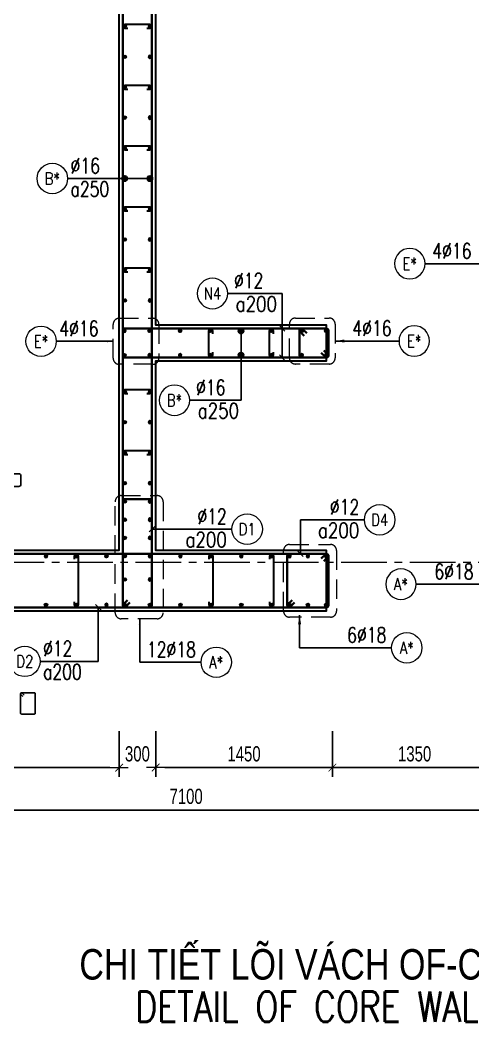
# Model space of a CAD drawing. Header units: millimetres. Extents: x 988833 to 1318015, y -9365 to 47591.
# Drawn here: x 1041528 to 1045245, y -2887 to 5337 of the extents above; entities that cross this region are included whole.
import ezdxf
from ezdxf.enums import TextEntityAlignment as Align

# ---------------------------------------------------------------- set-up
doc = ezdxf.new("R2010")
doc.units = ezdxf.units.MM
doc.header["$MEASUREMENT"] = 0
doc.linetypes.add('HIDDEN2', pattern=[4.7625, 3.175, -1.5875])
doc.linetypes.add('OF_Grid_1$0$CENTER2', pattern=[1.125, 0.75, -0.125, 0.125, -0.125])
doc.layers.get('0').update_dxf_attribs({"lineweight": 20})
doc.layers.get('Defpoints').update_dxf_attribs({"color": 151, "lineweight": 9})
for name, color, linetype, lineweight in [('KC-LEADER', 153, 'Continuous', 18), ('KC-THEP', 6, 'Continuous', 40), ('NDC_S_ANNO', 7, 'Continuous', 20), ('NDC_S_DIM', 1, 'Continuous', 15), ('NDC_S_ENG TITLE', 3, 'Continuous', 20), ('NDC_S_HIDDEN', 8, 'HIDDEN2', 13), ('NDC_S_LEADER', 1, 'Continuous', 15), ('NDC_S_REBAR', 4, 'Continuous', 35), ('NDC_S_STIRRUP', 4, 'Continuous', 40), ('NDC_S_TEXT SYMBOL', 7, 'Continuous', 20), ('NDC_S_VN TEXT', 7, 'Continuous', 20), ('NDC_S_VN TITLE', 6, 'Continuous', 35), ('NDC_S_WALL', 6, 'Continuous', 35), ('OF_Grid_1$0$NDC_S_AXIS', 5, 'OF_Grid_1$0$CENTER2', 13)]:
    doc.layers.add(name, color=color, linetype=linetype, lineweight=lineweight)
doc.layers.add('Ligature', color=1, linetype='Continuous')
doc.styles.add('NDC_ANNO', font='', dxfattribs={"width": 0.8})
doc.styles.add('NDC_ARIAL', font='arial.ttf', dxfattribs={"width": 0.85})
doc.styles.add('NDC_DIM', font='', dxfattribs={"width": 0.75})
doc.styles.add('NDC_EN TXT', font='romans.shx', dxfattribs={"width": 0.8})
doc.styles.add('NDC_VIE TXT', font='arial.ttf', dxfattribs={"width": 0.8})
doc.styles.get('NDC_ANNO').set_extended_font_data('Dotum')
doc.styles.get('NDC_DIM').set_extended_font_data('Dotum')
doc.dimstyles.new('NDC_1-50', dxfattribs={"dimscale": 50, "dimtxt": 2.5, "dimasz": 1, "dimexe": 1.5, "dimexo": 0, "dimgap": 0.8, "dimtad": 1, "dimdec": 0, "dimdsep": 46, "dimtxsty": 'NDC_ARIAL', "dimblk": 'DIMMARK', "dimcen": 49999.938995, "dimdle": 1.5, "dimclrd": 1, "dimclre": 1, "dimclrt": 3, "dimadec": 0, "dimazin": 0, "dimtfac": 1, "dimtdec": 0, "dimtix": 1, "dimtmove": 2, "dimatfit": 3, "dimfxl": 1, "dimarcsym": 0})
doc.dimstyles.new('NDC_dim_30', dxfattribs={"dimscale": 30, "dimtxt": 2.5, "dimasz": 1.5, "dimexe": 1.5, "dimexo": 2.5, "dimgap": 1, "dimtad": 1, "dimdec": 0, "dimzin": 0, "dimdsep": 46, "dimtxsty": 'NDC_DIM', "dimblk": 'DIMMARK', "dimcen": 0.09, "dimdle": 1.2, "dimclrd": 1, "dimclre": 1, "dimclrt": 3, "dimadec": 0, "dimazin": 0, "dimtfac": 1, "dimtdec": 0, "dimtix": 1, "dimtofl": 0, "dimtmove": 0, "dimatfit": 3, "dimfxl": 6, "dimfxlon": 1, "dimtolj": 1, "dimtzin": 0, "dimarcsym": 0})
doc.dimstyles.new('NDC_dim_50', dxfattribs={"dimscale": 50, "dimtxt": 2.5, "dimasz": 1.5, "dimexe": 1.5, "dimexo": 2.5, "dimgap": 1, "dimtad": 1, "dimdec": 0, "dimzin": 0, "dimdsep": 46, "dimtxsty": 'NDC_DIM', "dimblk": 'DIMMARK', "dimcen": 0.09, "dimdle": 1.2, "dimclrd": 1, "dimclre": 1, "dimclrt": 3, "dimadec": 0, "dimazin": 0, "dimtfac": 1, "dimtdec": 0, "dimtix": 1, "dimtofl": 0, "dimtmove": 0, "dimatfit": 3, "dimfxl": 6, "dimfxlon": 1, "dimtolj": 1, "dimtzin": 0, "dimarcsym": 0})

# ---------------------------------------------------------------- blocks, each defined once
blk = doc.blocks.new('DIMMARK')
at = {"layer": 'NDC_S_DIM', "color": 1}
blk.add_line((-1.5, 0), (1, 0), dxfattribs=at)
at = {"layer": 'NDC_S_DIM', "color": 2, "const_width": 0.1}
blk.add_lwpolyline([(-0.42, -0.42), (0.42, 0.42)], dxfattribs=at)
blk = doc.blocks.new('*U9')
blk.add_circle((2.5, 0), 2.5)
at = {"layer": 'NDC_S_VN TEXT', "color": 3, "style": 'NDC_EN TXT', "width": 0.75}
blk.add_attdef('DK2', text='', height=2.5, dxfattribs=at).set_placement((-0.85, 0.85), align=Align.RIGHT)
at = {"layer": 'NDC_S_VN TEXT', "color": 7, "style": 'NDC_EN TXT', "width": 0.8}
blk.add_attdef('SH3', text='', height=2, dxfattribs=at).set_placement((2.5, 0), align=Align.MIDDLE)
blk = doc.blocks.new('THEP')
at = {"layer": 'KC-LEADER', "color": 6}
blk.add_circle((0, 0), 14, dxfattribs=at)
at = {"layer": 'KC-THEP'}
for p, q in [((-14, 0), (14, 0)), ((9.9, 9.9), (-9.9, -9.9)), ((-9.9, 9.9), (9.9, -9.9)), ((0, 14), (0, -14))]:
    blk.add_line(p, q, dxfattribs=at)
blk = doc.blocks.new('*U11')
blk.add_circle((-2.5, 0), 2.5)
at = {"layer": 'NDC_S_VN TEXT', "color": 3, "style": 'NDC_EN TXT', "width": 0.75}
for tag, p in [('DK1', (0.5, 0.85)), ('KC1', (0.5, -2.97))]:
    blk.add_attdef(tag, p, '', height=2.5, dxfattribs=at)
at = {"layer": 'NDC_S_VN TEXT', "color": 7, "style": 'NDC_EN TXT', "width": 0.8}
blk.add_attdef('SH2', text='', height=2, dxfattribs=at).set_placement((-2.5, 0), align=Align.MIDDLE)
blk = doc.blocks.new('*U10')
blk.add_circle((2.5, 0), 2.5)
at = {"layer": 'NDC_S_VN TEXT', "color": 3, "style": 'NDC_EN TXT'}
for tag, width, p in [('DK2', 0.75, (-0.85, 0.85)), ('KC2', 0.8, (-0.85, -2.97))]:
    blk.add_attdef(tag, text='', height=2.5, dxfattribs=dict(at, width=width)).set_placement(p, align=Align.RIGHT)
at = {"layer": 'NDC_S_VN TEXT', "color": 7, "style": 'NDC_EN TXT', "width": 0.8}
blk.add_attdef('SH3', text='', height=2, dxfattribs=at).set_placement((2.5, 0), align=Align.MIDDLE)
blk = doc.blocks.new('*U579')
at = {"layer": 'KC-THEP', "rotation": 9.668564436380946}
blk.add_blockref('THEP', (0, 100.3), dxfattribs=at)
at = {"layer": 'KC-THEP', "xscale": -1, "rotation": 170.331435563619}
blk.add_blockref('THEP', (0, -100.3), dxfattribs=at)
blk = doc.blocks.new('*U578')
at = {"layer": 'NDC_S_HIDDEN', "color": 0, "linetype": 'ByBlock', "lineweight": -2, "transparency": 16777216}
for p in [(0, 0), (250, 0), (500, 0), (750, 0), (1000, 0), (1250, 0)]:
    blk.add_blockref('*U579', p, dxfattribs=at)
blk = doc.blocks.new('*U13')
blk.add_circle((-2.5, 0), 2.5)
at = {"layer": 'NDC_S_VN TEXT', "color": 3, "style": 'NDC_EN TXT', "width": 0.75}
blk.add_attdef('DK1', (0.5, 0.85), '', height=2.5, dxfattribs=at)
at = {"layer": 'NDC_S_VN TEXT', "color": 7, "style": 'NDC_EN TXT', "width": 0.8}
blk.add_attdef('SH2', text='', height=2, dxfattribs=at).set_placement((-2.5, 0), align=Align.MIDDLE)
blk = doc.blocks.new('*D617')
at = {"layer": 'Defpoints', "color": 0, "transparency": 16777216}
for p in [(1039341.1, 485.6), (1046440.9, -336), (1039341.1, -1148.8)]:
    blk.add_point(p, dxfattribs=at)
at = {"layer": 'NDC_S_DIM', "color": 1, "lineweight": -2, "transparency": 16777216}
for p, q in [((1039341.1, -848.8), (1039341.1, -1223.8)), ((1046440.9, -848.8), (1046440.9, -1223.8)), ((1046365.9, -1148.8), (1039416.1, -1148.8))]:
    blk.add_line(p, q, dxfattribs=at)
at = {"layer": 'NDC_S_DIM', "color": 1, "lineweight": -2, "transparency": 16777216, "xscale": 75, "yscale": 75, "zscale": 75, "rotation": 180}
blk.add_blockref('DIMMARK', (1039341.1, -1148.8), dxfattribs=at)
at = {"layer": 'NDC_S_DIM', "color": 1, "lineweight": -2, "transparency": 16777216, "xscale": 75, "yscale": 75, "zscale": 75}
blk.add_blockref('DIMMARK', (1046440.9, -1148.8), dxfattribs=at)
at = {"layer": 'NDC_S_DIM', "color": 3, "transparency": 16777216, "insert": (1042891, -1036.2), "char_height": 125, "attachment_point": 5, "style": 'NDC_DIM'}
blk.add_mtext('\\A1;7100', dxfattribs=at)
blk = doc.blocks.new('*D604')
at = {"layer": 'Defpoints', "color": 0, "ltscale": 200, "transparency": 16777216}
for p in [(1042341.1, 985.6), (1039641.1, 485.6), (1042341.1, -799.6)]:
    blk.add_point(p, dxfattribs=at)
at = {"layer": 'NDC_S_DIM', "color": 1, "lineweight": -2, "ltscale": 200, "transparency": 16777216}
for p, q in [((1039641.1, -499.6), (1039641.1, -874.6)), ((1042341.1, -499.6), (1042341.1, -874.6)), ((1039716.1, -799.6), (1042266.1, -799.6))]:
    blk.add_line(p, q, dxfattribs=at)
at = {"layer": 'NDC_S_DIM', "color": 1, "lineweight": -2, "ltscale": 200, "transparency": 16777216, "xscale": 75, "yscale": 75, "zscale": 75, "rotation": 180}
blk.add_blockref('DIMMARK', (1039641.1, -799.6), dxfattribs=at)
at = {"layer": 'NDC_S_DIM', "color": 1, "lineweight": -2, "ltscale": 200, "transparency": 16777216, "xscale": 75, "yscale": 75, "zscale": 75}
blk.add_blockref('DIMMARK', (1042341.1, -799.6), dxfattribs=at)
at = {"layer": 'NDC_S_DIM', "color": 3, "ltscale": 200, "transparency": 16777216, "insert": (1040991.1, -687), "char_height": 125, "attachment_point": 5, "style": 'NDC_DIM'}
blk.add_mtext('\\A1;2700', dxfattribs=at)
blk = doc.blocks.new('*D605')
at = {"layer": 'Defpoints', "color": 0, "ltscale": 200, "transparency": 16777216}
for p in [(1042341.1, 985.6), (1042641.1, 985.6), (1042641.1, -799.6)]:
    blk.add_point(p, dxfattribs=at)
at = {"layer": 'NDC_S_DIM', "color": 1, "lineweight": -2, "ltscale": 200, "transparency": 16777216}
for p, q in [((1042341.1, -499.6), (1042341.1, -874.6)), ((1042641.1, -499.6), (1042641.1, -874.6)), ((1042266.1, -799.6), (1042191.1, -799.6)), ((1042716.1, -799.6), (1042791.1, -799.6))]:
    blk.add_line(p, q, dxfattribs=at)
at = {"layer": 'NDC_S_DIM', "color": 1, "lineweight": -2, "ltscale": 200, "transparency": 16777216, "xscale": 75, "yscale": 75, "zscale": 75}
blk.add_blockref('DIMMARK', (1042341.1, -799.6), dxfattribs=at)
at = {"layer": 'NDC_S_DIM', "color": 1, "lineweight": -2, "ltscale": 200, "transparency": 16777216, "xscale": 75, "yscale": 75, "zscale": 75, "rotation": 180}
blk.add_blockref('DIMMARK', (1042641.1, -799.6), dxfattribs=at)
at = {"layer": 'NDC_S_DIM', "color": 3, "ltscale": 200, "transparency": 16777216, "insert": (1042491.1, -687), "char_height": 125, "attachment_point": 5, "style": 'NDC_DIM'}
blk.add_mtext('\\A1;300', dxfattribs=at)
blk = doc.blocks.new('*D606')
at = {"layer": 'Defpoints', "color": 0, "ltscale": 200, "transparency": 16777216}
for p in [(1042641.1, 985.6), (1044091.1, 985.6), (1044091.1, -799.6)]:
    blk.add_point(p, dxfattribs=at)
at = {"layer": 'NDC_S_DIM', "color": 1, "lineweight": -2, "ltscale": 200, "transparency": 16777216}
for p, q in [((1042641.1, -499.6), (1042641.1, -874.6)), ((1044091.1, -499.6), (1044091.1, -874.6)), ((1042716.1, -799.6), (1044016.1, -799.6))]:
    blk.add_line(p, q, dxfattribs=at)
at = {"layer": 'NDC_S_DIM', "color": 1, "lineweight": -2, "ltscale": 200, "transparency": 16777216, "xscale": 75, "yscale": 75, "zscale": 75, "rotation": 180}
blk.add_blockref('DIMMARK', (1042641.1, -799.6), dxfattribs=at)
at = {"layer": 'NDC_S_DIM', "color": 1, "lineweight": -2, "ltscale": 200, "transparency": 16777216, "xscale": 75, "yscale": 75, "zscale": 75}
blk.add_blockref('DIMMARK', (1044091.1, -799.6), dxfattribs=at)
at = {"layer": 'NDC_S_DIM', "color": 3, "ltscale": 200, "transparency": 16777216, "insert": (1043366.1, -687), "char_height": 125, "attachment_point": 5, "style": 'NDC_DIM'}
blk.add_mtext('\\A1;1450', dxfattribs=at)
blk = doc.blocks.new('*D607')
at = {"layer": 'Defpoints', "color": 0, "ltscale": 200, "transparency": 16777216}
for p in [(1044091.1, 985.6), (1045441.1, 948.4), (1045441.1, -799.6)]:
    blk.add_point(p, dxfattribs=at)
at = {"layer": 'NDC_S_DIM', "color": 1, "lineweight": -2, "ltscale": 200, "transparency": 16777216}
for p, q in [((1044091.1, -499.6), (1044091.1, -874.6)), ((1045441.1, -499.6), (1045441.1, -874.6)), ((1044166.1, -799.6), (1045366.1, -799.6))]:
    blk.add_line(p, q, dxfattribs=at)
at = {"layer": 'NDC_S_DIM', "color": 1, "lineweight": -2, "ltscale": 200, "transparency": 16777216, "xscale": 75, "yscale": 75, "zscale": 75, "rotation": 180}
blk.add_blockref('DIMMARK', (1044091.1, -799.6), dxfattribs=at)
at = {"layer": 'NDC_S_DIM', "color": 1, "lineweight": -2, "ltscale": 200, "transparency": 16777216, "xscale": 75, "yscale": 75, "zscale": 75}
blk.add_blockref('DIMMARK', (1045441.1, -799.6), dxfattribs=at)
at = {"layer": 'NDC_S_DIM', "color": 3, "ltscale": 200, "transparency": 16777216, "insert": (1044766.1, -687), "char_height": 125, "attachment_point": 5, "style": 'NDC_DIM'}
blk.add_mtext('\\A1;1350', dxfattribs=at)
blk = doc.blocks.new('Drawing name_symbol')
at = {"layer": 'NDC_S_ENG TITLE', "style": 'NDC_EN TXT', "width": 0.8}
blk.add_attdef('SECTDET1', text='', height=5, dxfattribs=at).set_placement((0, 1.01), align=Align.CENTER)
at = {"layer": 'NDC_S_TEXT SYMBOL', "lineweight": 25, "style": 'NDC_ANNO', "width": 0.8}
blk.add_attdef('SSCALE', text='', height=2.5, dxfattribs=at).set_placement((0, -4), align=Align.CENTER)
at = {"layer": 'NDC_S_VN TITLE', "style": 'NDC_VIE TXT', "width": 0.8}
blk.add_attdef('SECTDET2', text='', height=5, dxfattribs=at).set_placement((0, 7.97), align=Align.CENTER)

msp = doc.modelspace()

# ---------------------------------------------------------------- linework, layer by layer
at = {"layer": 'Ligature', "elevation": 0}
msp.add_lwpolyline([(1041367.9, 1612.5), (1041518.1, 1612.5, -0.414214), (1041535.7, 1594.9), (1041535.7, 1525.8, -0.414214), (1041518.1, 1508.2), (1041029.9, 1508.2)], format="xyb", dxfattribs=at)
at = {"layer": 'Ligature'}
msp.add_lwpolyline([(1041550.6, -216.2), (1041534.7, -200.3, -0.668179), (1041540.4, -186.3), (1041645.1, -186.3, -0.414214), (1041653.2, -194.5), (1041653.2, -351.6, -0.414214), (1041645.1, -359.8), (1041540.4, -359.8, -0.414214), (1041532.3, -351.6), (1041532.3, -194.5, -0.668179), (1041546.2, -188.7), (1041562.2, -204.7)], format="xyb", dxfattribs=at)
at = {"layer": 'NDC_S_HIDDEN', "ltscale": 50}
for points in [[(1042341.8, 2888.5), (1042617.7, 2888.5, -0.414214), (1042667.7, 2838.5), (1042667.7, 2561, -0.414214), (1042617.7, 2511), (1042341.8, 2511, -0.414214), (1042291.8, 2561), (1042291.8, 2838.5, -0.414214)], [(1043788.3, 2890.7), (1044064.2, 2890.7, -0.414214), (1044114.2, 2840.7), (1044114.2, 2563.2, -0.414214), (1044064.2, 2513.2), (1043788.3, 2513.2, -0.414214), (1043738.3, 2563.2), (1043738.3, 2840.7, -0.414214)], [(1042652.7, 422.2), (1042358.3, 422.2, -0.414214), (1042308.3, 472.2), (1042308.3, 1383.2, -0.414214), (1042358.3, 1433.2), (1042652.7, 1433.2, -0.414214), (1042702.7, 1383.2), (1042702.7, 472.2, -0.414214)], [(1043740.3, 1031.8), (1044075.5, 1031.8, -0.414214), (1044125.5, 981.8), (1044125.5, 485.6, -0.414214), (1044075.5, 435.6), (1043740.3, 435.6, -0.414214), (1043690.3, 485.6), (1043690.3, 981.8, -0.414214)]]:
    msp.add_lwpolyline(points, format="xyb", close=True, dxfattribs=at)
at = {"layer": 'NDC_S_REBAR'}
for points in [[(1042568.8, 5270.6), (1042593.8, 5270.6, 1), (1042593.8, 5300.6), (1042386.8, 5300.6, 1), (1042386.8, 5270.6), (1042411.8, 5270.6)], [(1042568.8, 4770.6), (1042593.8, 4770.6, 1), (1042593.8, 4800.6), (1042386.8, 4800.6, 1), (1042386.8, 4770.6), (1042411.8, 4770.6)], [(1042568.8, 4270.6), (1042593.8, 4270.6, 1), (1042593.8, 4300.6), (1042386.8, 4300.6, 1), (1042386.8, 4270.6), (1042411.8, 4270.6)], [(1042568.8, 3770.6), (1042593.8, 3770.6, 1), (1042593.8, 3800.6), (1042386.8, 3800.6, 1), (1042386.8, 3770.6), (1042411.8, 3770.6)], [(1042568.8, 3270.6), (1042593.8, 3270.6, 1), (1042593.8, 3300.6), (1042386.8, 3300.6, 1), (1042386.8, 3270.6), (1042411.8, 3270.6)], [(1043106.3, 2610.9), (1043106.3, 2585.9, -1), (1043076.3, 2585.9), (1043076.3, 2785.9, -1), (1043106.3, 2785.9), (1043106.3, 2760.9)], [(1043606.3, 2610.9), (1043606.3, 2585.9, -1), (1043576.3, 2585.9), (1043576.3, 2785.9, -1), (1043606.3, 2785.9), (1043606.3, 2760.9)], [(1042568.8, 2270.6), (1042593.8, 2270.6, 1), (1042593.8, 2300.6), (1042386.8, 2300.6, 1), (1042386.8, 2270.6), (1042411.8, 2270.6)], [(1042568.8, 1770.6), (1042593.8, 1770.6, 1), (1042593.8, 1800.6), (1042386.8, 1800.6, 1), (1042386.8, 1770.6), (1042411.8, 1770.6)], [(1041975.9, 910.6), (1041975.9, 935.6, -1), (1042005.9, 935.6), (1042005.9, 535.6, -1), (1041975.9, 535.6), (1041975.9, 560.6)], [(1043078.8, 910.6), (1043078.8, 935.6, -1), (1043108.8, 935.6), (1043108.8, 535.6, -1), (1043078.8, 535.6), (1043078.8, 560.6)], [(1043578.8, 910.6), (1043578.8, 935.6, -1), (1043608.8, 935.6), (1043608.8, 535.6, -1), (1043578.8, 535.6), (1043578.8, 560.6)]]:
    msp.add_lwpolyline(points, format="xyb", dxfattribs=at)
at = {"layer": 'NDC_S_STIRRUP'}
for points in [[(1042410.3, 575.6), (1042370.3, 535.6, 0.414214), (1042390.3, 515.6), (1042590.3, 515.6, 0.414214), (1042610.3, 535.6), (1042610.3, 12835.6, 0.414214), (1042590.3, 12855.6), (1042390.3, 12855.6, 0.414214), (1042370.3, 12835.6), (1042370.3, 535.6, 0.414214), (1042390.3, 515.6), (1042430.3, 555.6)], [(1044000.3, 2605.6), (1044040.3, 2565.6, 0.414214), (1044060.3, 2585.6), (1044060.3, 2785.6, 0.414214), (1044040.3, 2805.6), (1042390.3, 2805.6, 0.414214), (1042370.3, 2785.6), (1042370.3, 2585.6, 0.414358), (1042390.3, 2565.6), (1044040.3, 2565.6, 0.414214), (1044060.3, 2585.6), (1044020.3, 2625.6)], [(1043860.3, 2745.6), (1043820.3, 2785.6, -0.414214), (1043840.3, 2805.6), (1044040.3, 2805.6, -0.414214), (1044060.3, 2785.6), (1044060.3, 2587.8, -0.414214), (1044040.3, 2567.8), (1043840.3, 2567.8, -0.414214), (1043820.3, 2587.8), (1043820.3, 2785.6, -0.414214), (1043840.3, 2805.6), (1043880.3, 2765.6)], [(1042410.3, 575.6), (1042370.3, 535.6, 0.414214), (1042390.3, 515.6), (1042590.3, 515.6, 0.414214), (1042610.3, 535.6), (1042610.3, 1384.2, 0.414214), (1042590.3, 1404.2), (1042390.3, 1404.2, 0.414214), (1042370.3, 1384.2), (1042370.3, 535.6, 0.414214), (1042390.3, 515.6), (1042430.3, 555.6)], [(1044000.3, 915.6), (1044040.3, 955.6, -0.414214), (1044060.3, 935.6), (1044060.3, 535.6, -0.414214), (1044040.3, 515.6), (1039390.3, 515.6, -0.414214), (1039370.3, 535.6), (1039370.3, 935.6, -0.414214), (1039390.3, 955.6), (1044040.3, 955.6, -0.414214), (1044060.3, 935.6), (1044020.3, 895.6)], [(1043760.3, 575.6), (1043720.3, 535.6, 0.414214), (1043740.3, 515.6), (1044040.3, 515.6, 0.414214), (1044060.3, 535.6), (1044060.3, 935.6, 0.414214), (1044040.3, 955.6), (1043740.3, 955.6, 0.414214), (1043720.3, 935.6), (1043720.3, 535.6, 0.414214), (1043740.3, 515.6), (1043780.3, 555.6)]]:
    msp.add_lwpolyline(points, format="xyb", dxfattribs=at)
at = {"layer": 'NDC_S_WALL'}
for points in [[(1039340.9, 1635.6), (1039640.9, 1635.6), (1039640.9, 985.6), (1039640.9, 985.6), (1042340.9, 985.6), (1042340.9, 12385.6)], [(1042640.9, 9885.6), (1042640.9, 2835.6), (1042640.9, 2835.6), (1044040.9, 2835.6), (1044040.9, 2535.6), (1042640.9, 2535.6), (1042640.9, 2535.6), (1042640.9, 985.6), (1044040.9, 985.6), (1044040.9, 985.6), (1044040.9, 485.6), (1044040.9, 485.6), (1039340.9, 485.6), (1039340.9, 485.6), (1039340.9, 1635.6)]]:
    msp.add_lwpolyline(points, dxfattribs=at)
at = {"layer": 'OF_Grid_1$0$NDC_S_AXIS', "ltscale": 500}
msp.add_line((1037413.9, 885.6), (1053264.2, 885.6), dxfattribs=at)

# ---------------------------------------------------------------- block references
at = {"layer": 'KC-THEP'}
for p, rotation in [((1042386.8, 5285.6), 189.6685644363809), ((1042386.8, 5035.6), 189.6685644363809), ((1042386.8, 4785.6), 189.6685644363809), ((1042386.8, 4535.6), 189.6685644363809), ((1042386.8, 4285.6), 189.6685644363809), ((1042386.8, 4035.6), 189.6685644363809), ((1042386.8, 3785.6), 189.6685644363809), ((1042386.8, 3535.6), 189.6685644363809), ((1042386.8, 3285.6), 189.6685644363809), ((1042386.8, 3035.6), 189.6685644363809), ((1044040.3, 2785.6), 9.668564436380946), ((1042384.3, 2585.3), 189.6685644363809), ((1042386.8, 2285.6), 189.6685644363809), ((1042386.8, 2035.6), 189.6685644363809), ((1042386.8, 1785.6), 189.6685644363809), ((1042386.8, 1535.6), 189.6685644363809), ((1042386.8, 1385.6), 189.6685644363809), ((1042386.8, 1235.6), 189.6685644363809), ((1042386.8, 1085.6), 189.6685644363809), ((1042236.8, 935.6), 189.6685644363809), ((1042386.8, 935.6), 189.6685644363809), ((1042386.8, 744.9), 189.6685644363809), ((1041740.9, 535.6), 9.668564436380946), ((1041990.9, 535.6), 9.668564436380946), ((1042593.8, 535.6), 9.668564436380946), ((1042843.8, 535.6), 9.668564436380946), ((1043093.8, 535.6), 9.668564436380946), ((1043343.8, 535.6), 9.668564436380946), ((1043593.8, 535.6), 9.668564436380946), ((1043740.3, 535.6), 9.668564436380946), ((1043890.3, 535.6), 9.668564436380946), ((1044040.3, 535.6), 9.668564436380946)]:
    msp.add_blockref('THEP', p, dxfattribs=dict(at, rotation=rotation))
at = {"layer": 'KC-THEP', "xscale": -1}
for p, rotation in [((1042593.8, 5285.6), 170.331435563619), ((1042593.8, 5035.6), 170.331435563619), ((1042593.8, 4785.6), 170.331435563619), ((1042593.8, 4535.6), 170.331435563619), ((1042593.8, 4285.6), 170.331435563619), ((1042593.8, 4035.6), 170.331435563619), ((1042593.8, 3785.6), 170.331435563619), ((1042593.8, 3535.6), 170.331435563619), ((1042593.8, 3285.6), 170.331435563619), ((1042593.8, 3035.6), 170.331435563619), ((1042384.3, 2785.9), 350.3314355636191), ((1044040.3, 2585), 170.331435563619), ((1042593.8, 2285.6), 170.331435563619), ((1042593.8, 2035.6), 170.331435563619), ((1042593.8, 1785.6), 170.331435563619), ((1042593.8, 1535.6), 170.331435563619), ((1042593.8, 1385.6), 170.331435563619), ((1042593.8, 1235.6), 170.331435563619), ((1042593.8, 1085.6), 170.331435563619), ((1041740.9, 935.6), 170.331435563619), ((1041990.9, 935.6), 170.331435563619), ((1042593.8, 935.6), 170.331435563619), ((1042843.8, 935.6), 170.331435563619), ((1043093.8, 935.6), 170.331435563619), ((1043343.8, 935.6), 170.331435563619), ((1043593.8, 935.6), 170.331435563619), ((1043740.3, 935.6), 170.331435563619), ((1043890.3, 935.6), 170.331435563619), ((1044040.3, 935.6), 170.331435563619), ((1042593.8, 744.9), 170.331435563619), ((1042236.8, 535.6), 350.3314355636191), ((1042386.8, 535.6), 350.3314355636191)]:
    msp.add_blockref('THEP', p, dxfattribs=dict(at, rotation=rotation))
at = {"layer": 'NDC_S_ANNO'}
ref = msp.add_blockref('Drawing name_symbol', (1045367.3, -2937.8), dxfattribs=dict(at, xscale=50, yscale=50, zscale=50))
ref.add_attrib('SECTDET1', 'DETAIL OF CORE WALL OF-CW4+CW5+CW7', dxfattribs={"layer": 'NDC_S_ENG TITLE', "height": 250, "style": 'NDC_EN TXT', "width": 0.8}).set_placement((1045367.3, -2887.2), align=Align.CENTER)
ref.add_attrib('SECTDET2', 'CHI TIẾT LÕI VÁCH OF-CW4+CW5+CW7 TẦNG 15F', dxfattribs={"layer": 'NDC_S_VN TITLE', "height": 250, "style": 'NDC_VIE TXT', "width": 0.8}).set_placement((1045367.3, -2539.3), align=Align.CENTER)
at = {"layer": 'NDC_S_HIDDEN'}
msp.add_blockref('*U578', (1042591.3, 2685.6), dxfattribs=at)
at = {"layer": 'NDC_S_VN TEXT', "xscale": 50, "yscale": 50, "zscale": 50}
for name, p, values in [('*U11', (1041917.8, 4035.6), {'SH2': 'B*', 'DK1': '%%C16', 'KC1': 'a250'}), ('*U13', (1041825.4, 2699.8), {'SH2': 'E*', 'DK1': '4%%C16'}), ('*U10', (1044354.2, 1234.3), {'SH3': 'D4', 'DK2': '%%C12', 'KC2': 'a200'}), ('*U10', (1043267, 1157.6), {'SH3': 'D1', 'DK2': '%%C12', 'KC2': 'a200'}), ('*U9', (1044576.5, 184.1), {'SH3': 'A*', 'DK2': '6%%C18'}), ('*U11', (1041691.9, 72.4), {'SH2': 'D2', 'DK1': '%%C12', 'KC1': 'a200'}), ('*U9', (1043013.5, 65.3), {'SH3': 'A*', 'DK2': '12%%C18'})]:
    msp.add_blockref(name, p, dxfattribs=at).add_auto_attribs(values)
at = {"layer": 'NDC_S_VN TEXT'}
ref = msp.add_blockref('*U9', (1044851.4, 3337), dxfattribs=dict(at, xscale=-50, yscale=50, zscale=50))
ref.add_attrib('SH3', 'E*', dxfattribs={"color": 7, "height": 100, "style": 'NDC_EN TXT', "width": 0.8}).set_placement((1044726.4, 3337), align=Align.MIDDLE)
ref.add_attrib('DK2', '4%%C16', dxfattribs={"color": 3, "height": 125, "style": 'NDC_EN TXT', "width": 0.75}).set_placement((1045233.2, 3379.3), align=Align.RIGHT)
ref = msp.add_blockref('*U10', (1043232.2, 3092.5), dxfattribs=dict(at, xscale=-50, yscale=50, zscale=50))
ref.add_attrib('SH3', 'N4', dxfattribs={"color": 7, "height": 100, "style": 'NDC_EN TXT', "width": 0.8}).set_placement((1043107.2, 3092.5), align=Align.MIDDLE)
ref.add_attrib('DK2', '%%C12', dxfattribs={"color": 3, "height": 125, "style": 'NDC_EN TXT', "width": 0.75}).set_placement((1043524.7, 3134.7), align=Align.RIGHT)
ref.add_attrib('KC2', 'a200', dxfattribs={"color": 3, "height": 125, "style": 'NDC_EN TXT', "width": 0.8}).set_placement((1043636.6, 2943.8), align=Align.RIGHT)
ref = msp.add_blockref('*U13', (1044638.1, 2702), dxfattribs=dict(at, xscale=-50, yscale=50, zscale=50))
ref.add_attrib('SH2', 'E*', dxfattribs={"color": 7, "height": 100, "style": 'NDC_EN TXT', "width": 0.8}).set_placement((1044763.1, 2702), align=Align.MIDDLE)
ref.add_attrib('DK1', '4%%C16', (1044255.9, 2744.2), dxfattribs={"color": 3, "height": 125, "style": 'NDC_EN TXT', "width": 0.75})
ref = msp.add_blockref('*U10', (1042920.7, 2215.6), dxfattribs=dict(at, xscale=-50, yscale=50, zscale=50))
ref.add_attrib('SH3', 'B*', dxfattribs={"color": 7, "height": 100, "style": 'NDC_EN TXT', "width": 0.8}).set_placement((1042795.7, 2215.6), align=Align.MIDDLE)
ref.add_attrib('DK2', '%%C16', dxfattribs={"color": 3, "height": 125, "style": 'NDC_EN TXT', "width": 0.75}).set_placement((1043213.2, 2257.9), align=Align.RIGHT)
ref.add_attrib('KC2', 'a250', dxfattribs={"color": 3, "height": 125, "style": 'NDC_EN TXT', "width": 0.8}).set_placement((1043325.1, 2067), align=Align.RIGHT)
ref = msp.add_blockref('*U9', (1044779.1, 705.8), dxfattribs=dict(at, xscale=-50, yscale=50, zscale=50))
ref.add_attrib('SH3', 'A*', dxfattribs={"color": 7, "height": 100, "style": 'NDC_EN TXT', "width": 0.8}).set_placement((1044654.1, 705.8), align=Align.MIDDLE)
ref.add_attrib('DK2', '6%%C18', dxfattribs={"color": 3, "height": 125, "style": 'NDC_EN TXT', "width": 0.75}).set_placement((1045250.1, 748), align=Align.RIGHT)

# ---------------------------------------------------------------- dimensions: what is measured, and where the dimension line sits
at = {"layer": 'NDC_S_DIM', "ltscale": 200}
for base, p1, p2, picture, middle in [((1042341.1, -799.6), (1039641.1, 485.6), (1042341.1, 985.6), '*D604', (1040991.1, -687)), ((1042641.1, -799.6), (1042341.1, 985.6), (1042641.1, 985.6), '*D605', (1042491.1, -687)), ((1044091.1, -799.6), (1042641.1, 985.6), (1044091.1, 985.6), '*D606', (1043366.1, -687)), ((1045441.1, -799.6), (1044091.1, 985.6), (1045441.1, 948.4), '*D607', (1044766.1, -687))]:
    dim = msp.add_linear_dim(base=base, p1=p1, p2=p2, angle=180, dimstyle='NDC_dim_50', override={"dimtmove": 1}, dxfattribs=at)
    dim.commit()
    dim.dimension.update_dxf_attribs({"geometry": picture, "text_midpoint": middle})
at = {"layer": 'NDC_S_DIM'}
dim = msp.add_linear_dim(base=(1039341.1, -1148.8), p1=(1046440.9, -336), p2=(1039341.1, 485.6), angle=180, dimstyle='NDC_dim_50', override={"dimtmove": 1}, dxfattribs=at)
dim.commit()
dim.dimension.update_dxf_attribs({"geometry": '*D617', "text_midpoint": (1042891, -1036.2)})

# ---------------------------------------------------------------- leaders
at = {"layer": 'NDC_S_LEADER'}
for points, dimstyle, override in [([(1042593.8, 4035.6), (1041917.8, 4035.6)], 'NDC_dim_30', {"dimtad": 0, "dimldrblk": 'Origin'}), ([(1042386.8, 4035.6), (1041917.8, 4035.6)], 'NDC_dim_30', {"dimtad": 0, "dimldrblk": 'Origin'}), ([(1045390.3, 3336.9), (1044851.4, 3336.9)], 'NDC_dim_50', {"dimgap": 1, "dimtad": 0}), ([(1043679.6, 2565.6), (1043679.6, 3092.3), (1043232.2, 3092.3)], 'NDC_dim_30', {"dimgap": 1, "dimtad": 0, "dimldrblk": 'Oblique'}), ([(1043679.6, 2805.6), (1043679.6, 3092.3), (1043232.2, 3092.3)], 'NDC_dim_30', {"dimtad": 0, "dimldrblk": 'Oblique'}), ([(1043341.3, 2785.3), (1043341.3, 2215.4), (1042920.7, 2215.4)], 'NDC_dim_30', {"dimgap": 1, "dimtad": 0, "dimldrblk": 'Origin'}), ([(1044114.2, 2702), (1044638.1, 2702)], 'NDC_dim_50', {"dimgap": 1, "dimtad": 0}), ([(1043341.3, 2585.3), (1043341.3, 2215.4), (1042920.7, 2215.4)], 'NDC_dim_30', {"dimgap": 1, "dimtad": 0, "dimldrblk": 'Origin'}), ([(1043829.7, 955.6), (1043829.7, 1234.3), (1044354.2, 1234.3)], 'NDC_dim_30', {"dimtad": 0, "dimldrblk": 'Oblique'}), ([(1042610.3, 1157.6), (1043267, 1157.6)], 'NDC_dim_30', {"dimtad": 0, "dimldrblk": 'Oblique'}), ([(1045407.4, 705.8), (1044779.1, 705.8)], 'NDC_dim_50', {"dimgap": 1, "dimtad": 0}), ([(1042170.4, 515.6), (1042170.4, 72.4), (1041691.9, 72.4)], 'NDC_dim_30', {"dimtad": 0, "dimldrblk": 'Oblique'}), ([(1042509.8, 422.2), (1042509.8, 65.3), (1043013.5, 65.3)], 'NDC_dim_30', {"dimtad": 0}), ([(1043822, 452.4), (1043822, 183.9), (1044576.5, 183.9)], 'NDC_dim_50', {"dimgap": 1, "dimtad": 0})]:
    msp.add_leader(points, dimstyle=dimstyle, override=override, dxfattribs=at)
msp.add_leader([(1042294, 2699.8), (1041825.4, 2699.8)], dimstyle='NDC_1-50', dxfattribs=at)

doc.saveas('drawing.dxf')
